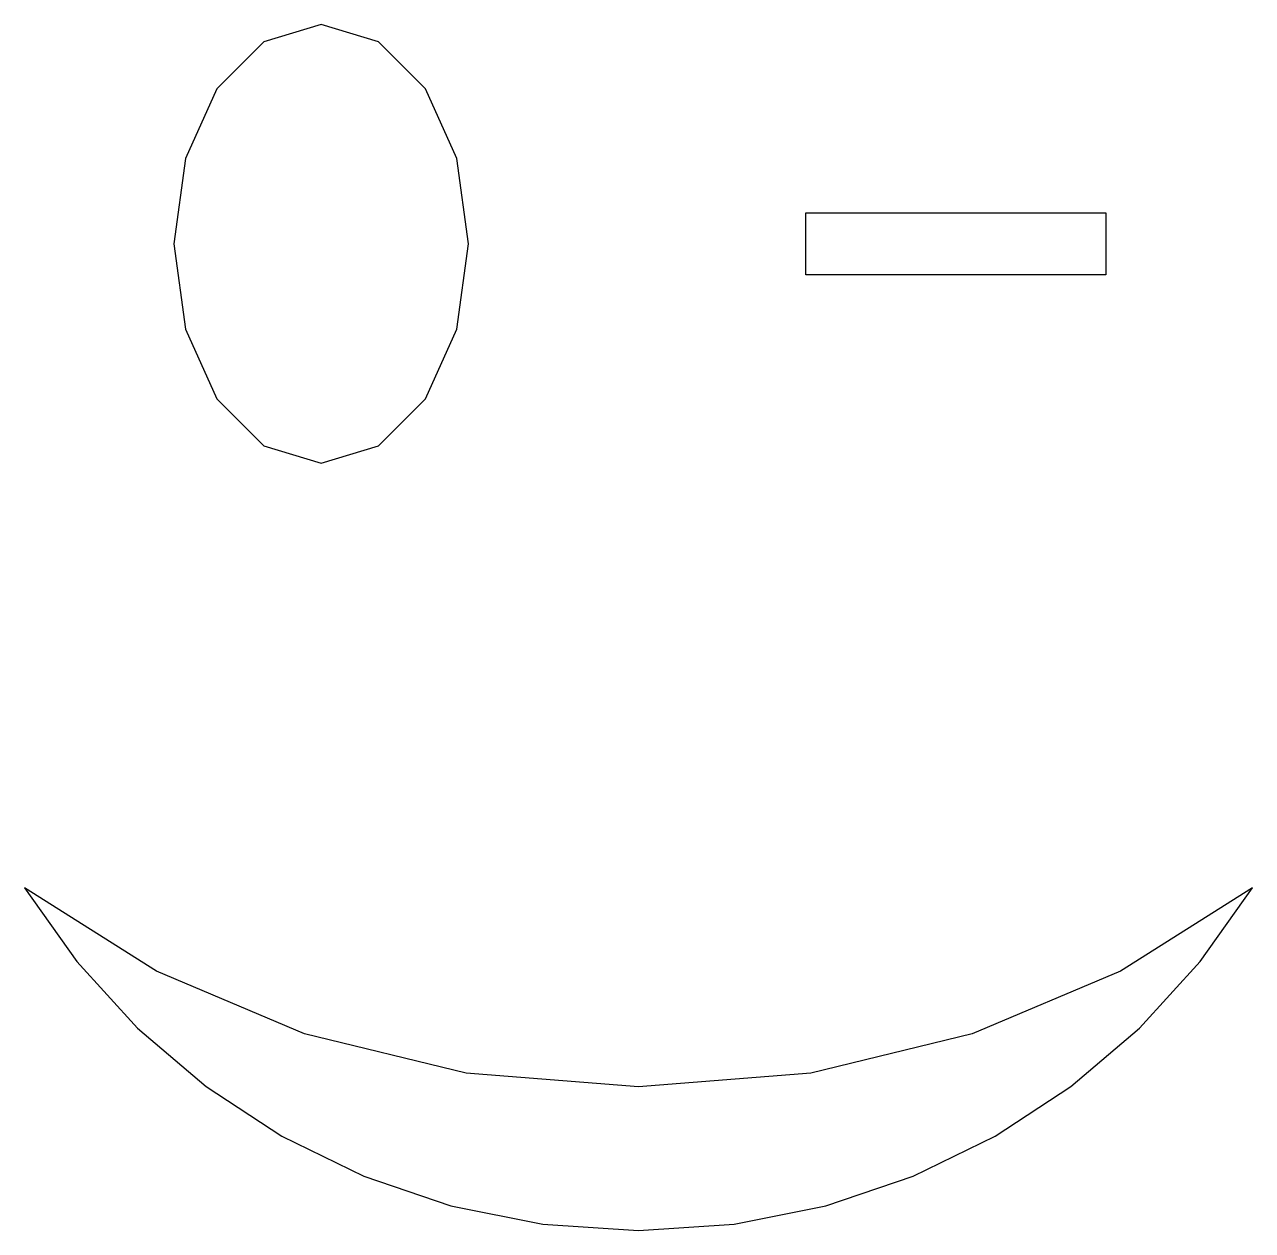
# Model space of a CAD drawing. Extents: x -4.36 to 4.55, y -4.05 to 4.69.
import ezdxf

# ---------------------------------------------------------------- set-up
doc = ezdxf.new("R2010")
doc.units = 0
doc.header["$MEASUREMENT"] = 0

msp = doc.modelspace()

# ---------------------------------------------------------------- linework, layer by layer
at = {"color": 2}
for points in [[(-2.2093, 4.6948), (-2.2093, 4.6948), (-2.6254, 4.5701), (-2.9652, 4.2294), (-3.1944, 3.7239), (-3.2783, 3.105), (-3.1944, 2.4864), (-2.9652, 1.9813), (-2.6254, 1.6407), (-2.2093, 1.5156), (-1.7933, 1.6407), (-1.4534, 1.9813), (-1.2245, 2.4864), (-1.1404, 3.105), (-1.2245, 3.7239), (-1.4534, 4.2294), (-1.7933, 4.5701)], [(0.0929, -4.0484), (0.0929, -4.0484), (0.7867, -4.0027), (1.4529, -3.8697), (2.0856, -3.6555), (2.6793, -3.3655), (3.2281, -3.0055), (3.7262, -2.5817), (4.1674, -2.0996), (4.5466, -1.5651), (3.5897, -2.1686), (2.5144, -2.6221), (1.3419, -2.9075), (0.0929, -3.0068), (-1.1563, -2.9075), (-2.3288, -2.6221), (-3.4039, -2.1686), (-4.3607, -1.5651), (-3.9819, -2.0996), (-3.5403, -2.5817), (-3.0425, -3.0055), (-2.4937, -3.3655), (-1.9, -3.6555), (-1.2673, -3.8697), (-0.6009, -4.0027)]]:
    msp.add_lwpolyline(points, close=True, dxfattribs=at)
at = {"color": 2, "linetype": 'Continuous'}
msp.add_lwpolyline([(1.3078, 3.3307), (3.4826, 3.3307), (3.4826, 2.8792), (1.3078, 2.8792)], close=True, dxfattribs=at)

doc.saveas('drawing.dxf')
